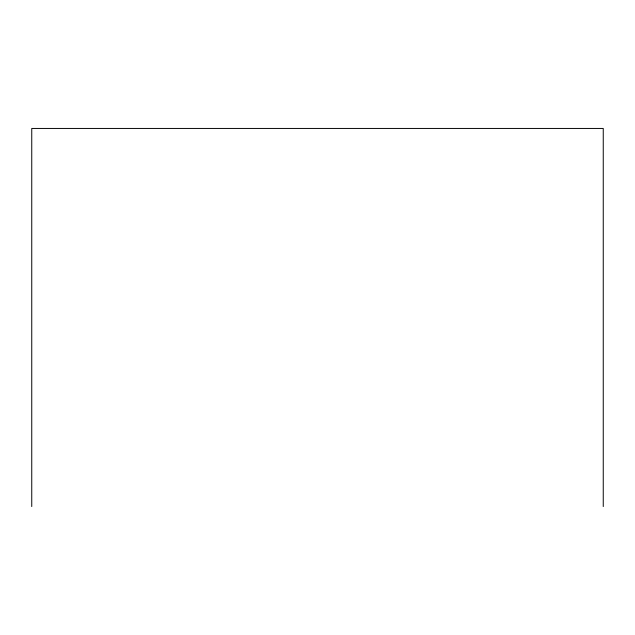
<?xml version="1.0" encoding="UTF-8"?>
<svg xmlns="http://www.w3.org/2000/svg" width="635" height="635" viewBox="0 0 635 635"><rect width="100%" height="100%" fill="white"/><g stroke="black" fill="none" stroke-linecap="round" stroke-linejoin="round"><path stroke-width="0.95" d="M603.25 506.555L603.25 128.445L31.75 128.445L31.75 506.555"/></g></svg>
